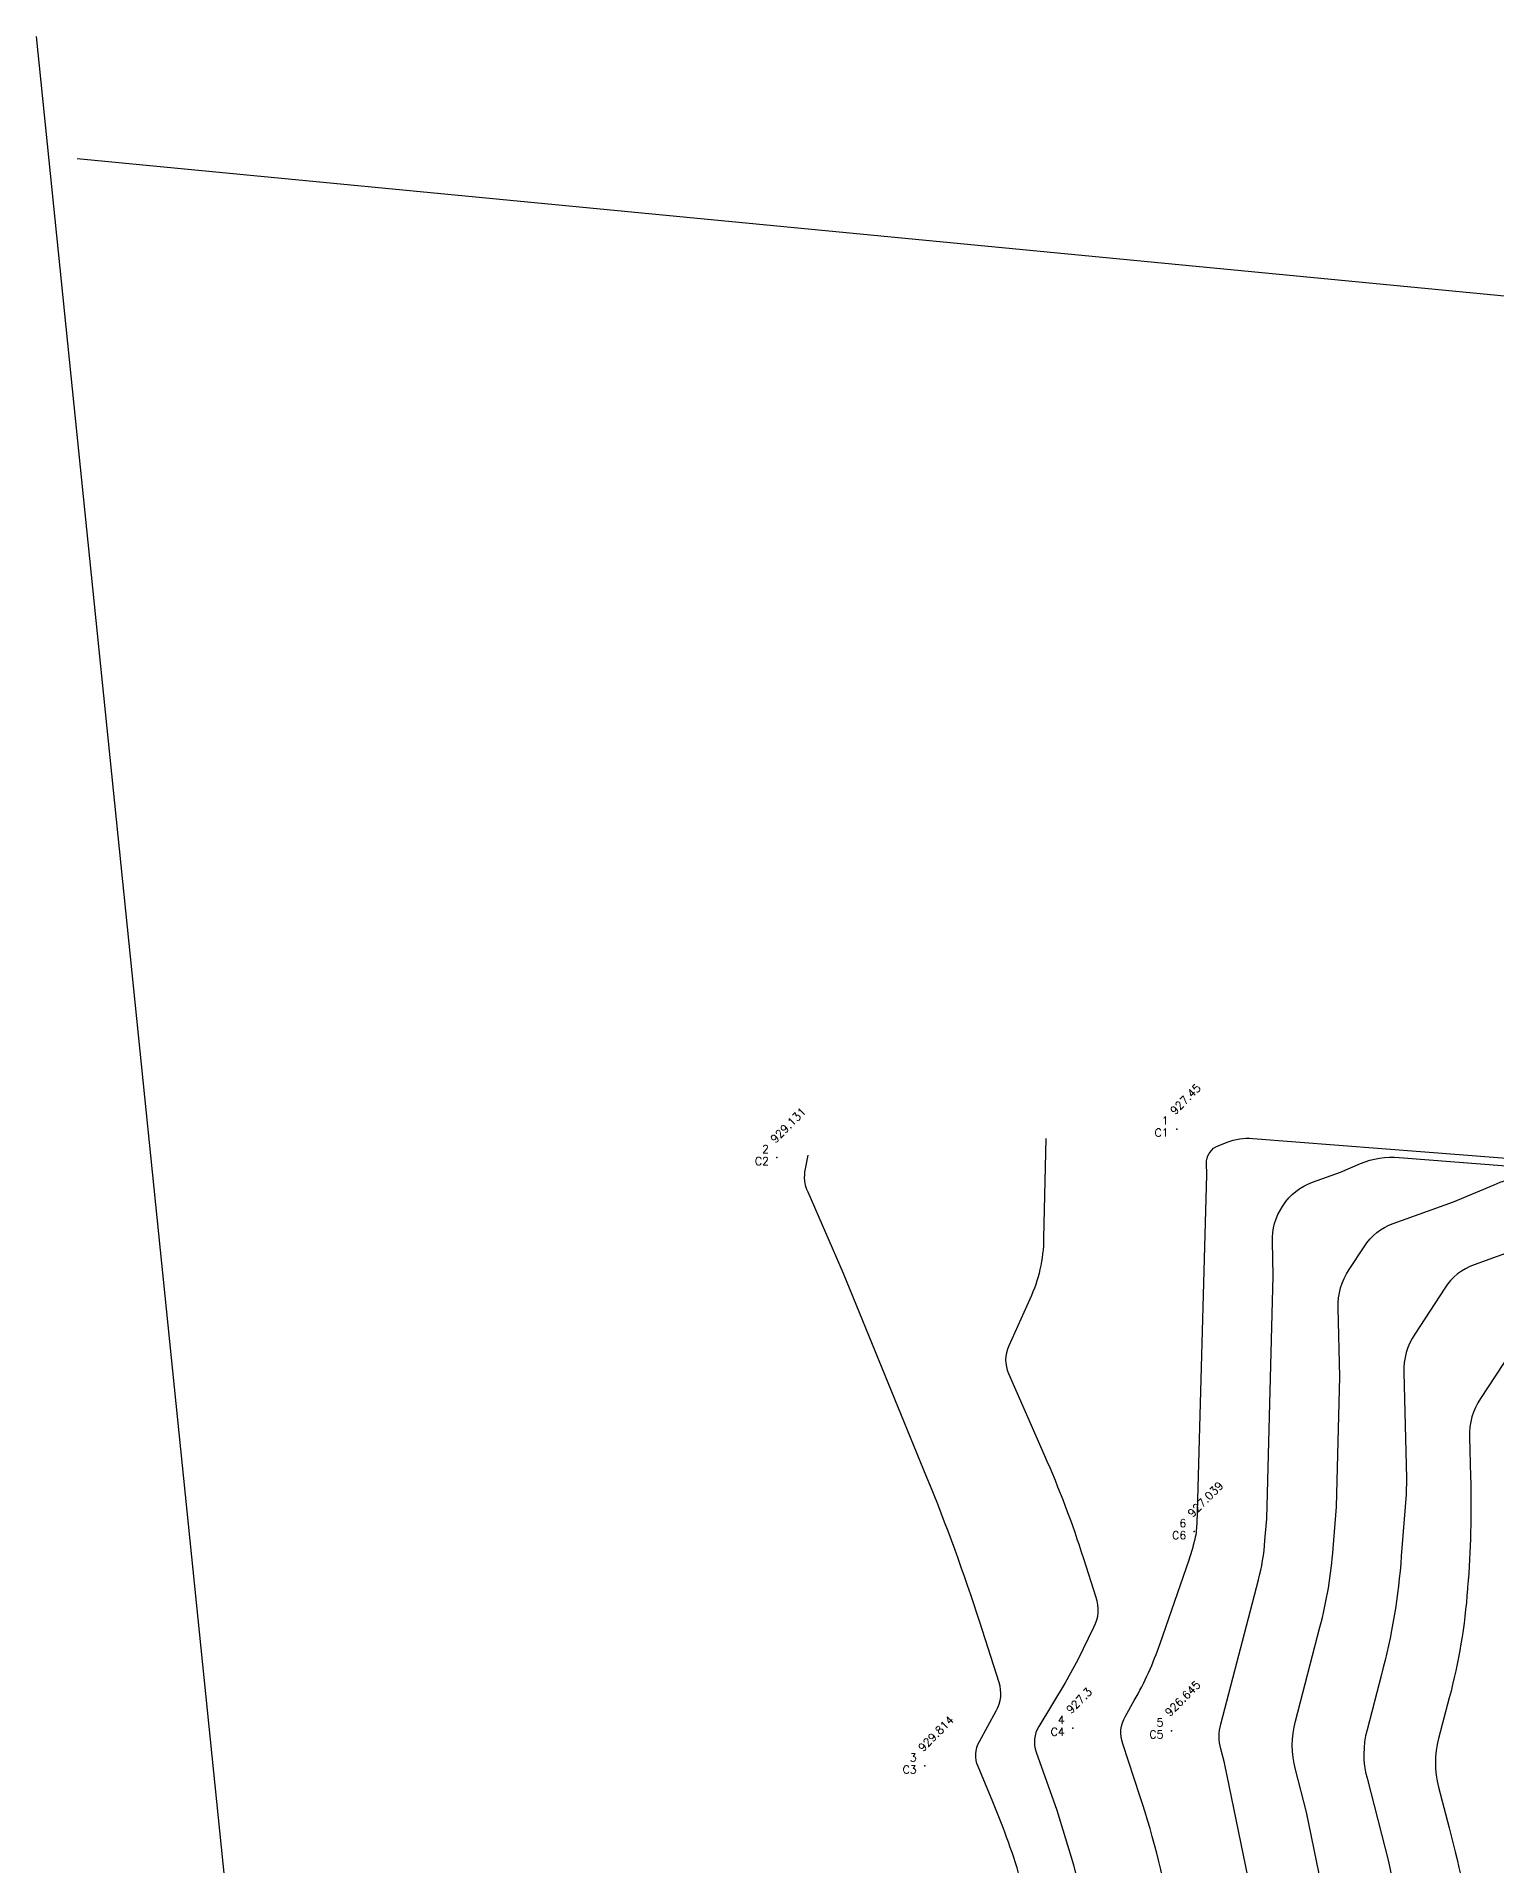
# Model space of a CAD drawing. Header units: millimetres. Extents: x 1478766 to 1478972, y 824433 to 824682.
# Drawn here: x 1478765.9 to 1478811.5, y 824625.1 to 824682.2 of the extents above; entities that cross this region are included whole.
import ezdxf
from ezdxf.enums import TextEntityAlignment as Align

# ---------------------------------------------------------------- set-up
doc = ezdxf.new("R2010")
doc.units = ezdxf.units.MM
for name, color, linetype in [('Boundary', 6, 'Continuous'), ('Contour', 4, 'Continuous'), ('Index_Contour', 8, 'Continuous'), ('Points', 7, 'Continuous'), ('Points-ELV', 6, 'Continuous'), ('Points-NUM', 4, 'Continuous'), ('Points-TXT', 3, 'Continuous')]:
    doc.layers.add(name, color=color, linetype=linetype)
doc.styles.add('romans', font='romans.shx')

# ---------------------------------------------------------------- blocks, each defined once
blk = doc.blocks.new('POINTS')
at = {"layer": 'Points'}
blk.add_line((0, 0), (0, 0), dxfattribs=at)
blk.add_point((0, 0), dxfattribs=at)
at = {"layer": 'Points-ELV', "style": 'romans'}
blk.add_attdef('ELEV', text='', height=1, rotation=45, dxfattribs=at).set_placement((0, 0), align=Align.BOTTOM_LEFT)
at = {"layer": 'Points-NUM', "style": 'romans'}
blk.add_attdef('PTNUM', text='', height=1, dxfattribs=at).set_placement((0, 0), align=Align.BOTTOM_RIGHT)
at = {"layer": 'Points-TXT', "style": 'romans'}
blk.add_attdef('DESC', text='', height=1, dxfattribs=at).set_placement((0, 0), align=Align.BOTTOM_RIGHT)

msp = doc.modelspace()

# ---------------------------------------------------------------- linework, layer by layer
at = {"layer": 'Boundary'}
msp.add_polyline3d([(1478767.16, 824678.427, 0), (1478971.674, 824658.75, 0), (1478878.309, 824433.417, 0), (1478784.308, 824501.969, 0), (1478765.89, 824682.235, 0)], dxfattribs=at)
at = {"layer": 'Contour'}
for points, elevation in [([(1478797.418, 824647.82), (1478797.348, 824644.703, -0.105632), (1478796.917, 824642.8), (1478796.257, 824641.335, 0.220469), (1478796.253, 824640.473), (1478797.365, 824637.936, -0.026953), (1478798.59, 824634.699), (1478798.978, 824633.493, -0.201821), (1478798.909, 824632.538), (1478798.418, 824631.533), (1478798.019, 824630.815), (1478797.197, 824629.45, 0.232893), (1478797.117, 824628.648), (1478797.76, 824626.841), (1478798.276, 824625.127), (1478799.517, 824619.999)], 928), ([(1478801.352, 824623.147, 0.043378), (1478800.353, 824627.284), (1478799.816, 824628.911, -0.220318), (1478799.9, 824629.769), (1478800.177, 824630.257, 0.048303), (1478800.984, 824632.041), (1478801.89, 824634.66, 0.020641), (1478802.05, 824635.188), (1478802.063, 824635.236, 0.059952), (1478802.14, 824635.779), (1478802.44, 824646.689), (1478802.431, 824647.034, -0.159513), (1478802.519, 824647.346), (1478802.547, 824647.388, -0.163793), (1478802.798, 824647.592), (1478803.076, 824647.7, -0.11825), (1478803.883, 824647.819), (1478809.259, 824647.399), (1478897.635, 824640.536), (1478915.775, 824639.14, -0.265236)], 927), ([(1478796.661, 824624.542, 0.030451), (1478795.758, 824627.1), (1478795.298, 824628.196, -0.237561), (1478795.34, 824628.981), (1478795.868, 824629.939, 0.214775), (1478795.953, 824630.825), (1478795.349, 824632.706, 0.020278), (1478793.701, 824637.231), (1478791.1, 824643.601), (1478789.987, 824646.14, -0.159904), (1478789.907, 824646.867), (1478789.99, 824647.292)], 929), ([(1478805.274, 824617.24), (1478802.994, 824628.318), (1478802.881, 824628.752, -0.134141), (1478802.881, 824629.522), (1478804.054, 824634.026, 0.046745), (1478804.261, 824635.258), (1478804.314, 824635.934), (1478804.521, 824643.528), (1478804.494, 824644.586, -0.159513), (1478804.808, 824645.694), (1478804.829, 824645.726, -0.170059), (1478805.744, 824646.449), (1478806.618, 824646.765), (1478807.246, 824647.03, -0.125629), (1478808.456, 824647.225), (1478826.493, 824645.817), (1478886.517, 824641.156), (1478911.29, 824639.249, -0.265236)], 926), ([(1478902.362, 824639.464), (1478864.28, 824642.395), (1478860.962, 824642.652), (1478817.383, 824646.055, 0.125629), (1478815.78, 824645.796), (1478813.674, 824644.909), (1478810.795, 824643.869, 0.170059), (1478809.881, 824643.146), (1478808.941, 824641.708, 0.159513), (1478808.598, 824640.503), (1478808.683, 824637.208), (1478808.669, 824636.698), (1478808.52, 824634.77, -0.046745), (1478807.899, 824631.07), (1478807.45, 824629.346, 0.134141), (1478807.449, 824627.832), (1478808.124, 824625.23), (1478808.702, 824622.422)], 924), ([(1478900.325, 824622.491), (1478899.927, 824625.497), (1478899.324, 824630.373, -0.025778), (1478898.92, 824635.809), (1478898.862, 824638.074, 0.122055), (1478898.609, 824639.04), (1478898.527, 824639.194, 0.265236), (1478897.957, 824639.567), (1478862.656, 824642.284), (1478821.745, 824645.478, 0.125629), (1478820.142, 824645.219), (1478817.201, 824643.981), (1478813.321, 824642.579, 0.170059), (1478812.406, 824641.855), (1478810.992, 824639.693, 0.159513), (1478810.65, 824638.488), (1478810.682, 824637.257, -0.027246), (1478810.592, 824633.799), (1478810.588, 824633.749, -0.046745), (1478810.018, 824630.346), (1478809.686, 824629.072, 0.134141), (1478809.685, 824627.558), (1478810.015, 824626.284, -0.025225), (1478810.853, 824622.278)], 923)]:
    msp.add_lwpolyline(points, format="xyb", dxfattribs=dict(at, elevation=elevation))
at = {"layer": 'Index_Contour', "elevation": 925}
msp.add_lwpolyline([(1478806.988, 824619.831), (1478805.559, 824626.774), (1478805.213, 824628.106, -0.134141), (1478805.214, 824629.62), (1478805.977, 824632.548, 0.046745), (1478806.39, 824635.014), (1478806.492, 824636.316), (1478806.602, 824640.368), (1478806.547, 824642.518, -0.159513), (1478806.889, 824643.723), (1478807.355, 824644.436, -0.170059), (1478808.27, 824645.159), (1478810.146, 824645.837), (1478811.419, 824646.373, -0.125629), (1478813.022, 824646.632), (1478843.728, 824644.235), (1478875.398, 824641.775), (1478906.804, 824639.358, -0.265236)], format="xyb", dxfattribs=at)

# ---------------------------------------------------------------- block references
at = {"layer": 'Points', "linetype": 'Continuous'}
ref = msp.add_blockref('POINTS', (1478801.503, 824648.111, 927.45), dxfattribs=at)
ref.add_attrib('PTNUM', '1', dxfattribs={"layer": 'Points-NUM', "height": 0.25, "style": 'romans'}).set_placement((1478801.253, 824648.174, 927.45), align=Align.BOTTOM_RIGHT)
ref.add_attrib('DESC', 'C1', dxfattribs={"layer": 'Points-TXT', "height": 0.25, "style": 'romans'}).set_placement((1478801.253, 824647.799, 927.45), align=Align.BOTTOM_RIGHT)
ref.add_attrib('ELEV', '927.45', dxfattribs={"layer": 'Points-ELV', "height": 0.25, "rotation": 45, "style": 'romans'}).set_placement((1478801.503, 824648.486, 927.45), align=Align.BOTTOM_LEFT)
ref = msp.add_blockref('POINTS', (1478789.017, 824647.223, 929.131), dxfattribs=at)
ref.add_attrib('PTNUM', '2', dxfattribs={"layer": 'Points-NUM', "height": 0.25, "style": 'romans'}).set_placement((1478788.767, 824647.285, 929.131), align=Align.BOTTOM_RIGHT)
ref.add_attrib('DESC', 'C2', dxfattribs={"layer": 'Points-TXT', "height": 0.25, "style": 'romans'}).set_placement((1478788.767, 824646.91, 929.131), align=Align.BOTTOM_RIGHT)
ref.add_attrib('ELEV', '929.131', dxfattribs={"layer": 'Points-ELV', "height": 0.25, "rotation": 45, "style": 'romans'}).set_placement((1478789.017, 824647.598, 929.131), align=Align.BOTTOM_LEFT)
ref = msp.add_blockref('POINTS', (1478802.051, 824635.537, 927.039), dxfattribs=at)
ref.add_attrib('PTNUM', '6', dxfattribs={"layer": 'Points-NUM', "height": 0.25, "style": 'romans'}).set_placement((1478801.801, 824635.6, 927.039), align=Align.BOTTOM_RIGHT)
ref.add_attrib('DESC', 'C6', dxfattribs={"layer": 'Points-TXT', "height": 0.25, "style": 'romans'}).set_placement((1478801.801, 824635.225, 927.039), align=Align.BOTTOM_RIGHT)
ref.add_attrib('ELEV', '927.039', dxfattribs={"layer": 'Points-ELV', "height": 0.25, "rotation": 45, "style": 'romans'}).set_placement((1478802.051, 824635.912, 927.039), align=Align.BOTTOM_LEFT)
ref = msp.add_blockref('POINTS', (1478798.255, 824629.397, 927.3), dxfattribs=at)
ref.add_attrib('PTNUM', '4', dxfattribs={"layer": 'Points-NUM', "height": 0.25, "style": 'romans'}).set_placement((1478798.005, 824629.459, 927.3), align=Align.BOTTOM_RIGHT)
ref.add_attrib('DESC', 'C4', dxfattribs={"layer": 'Points-TXT', "height": 0.25, "style": 'romans'}).set_placement((1478798.005, 824629.084, 927.3), align=Align.BOTTOM_RIGHT)
ref.add_attrib('ELEV', '927.3', dxfattribs={"layer": 'Points-ELV', "height": 0.25, "rotation": 45, "style": 'romans'}).set_placement((1478798.255, 824629.772, 927.3), align=Align.BOTTOM_LEFT)
ref = msp.add_blockref('POINTS', (1478801.339, 824629.314, 926.645), dxfattribs=at)
ref.add_attrib('PTNUM', '5', dxfattribs={"layer": 'Points-NUM', "height": 0.25, "style": 'romans'}).set_placement((1478801.089, 824629.377, 926.645), align=Align.BOTTOM_RIGHT)
ref.add_attrib('DESC', 'C5', dxfattribs={"layer": 'Points-TXT', "height": 0.25, "style": 'romans'}).set_placement((1478801.089, 824629.002, 926.645), align=Align.BOTTOM_RIGHT)
ref.add_attrib('ELEV', '926.645', dxfattribs={"layer": 'Points-ELV', "height": 0.25, "rotation": 45, "style": 'romans'}).set_placement((1478801.339, 824629.689, 926.645), align=Align.BOTTOM_LEFT)
ref = msp.add_blockref('POINTS', (1478793.632, 824628.216, 929.814), dxfattribs=at)
ref.add_attrib('PTNUM', '3', dxfattribs={"layer": 'Points-NUM', "height": 0.25, "style": 'romans'}).set_placement((1478793.382, 824628.279, 929.814), align=Align.BOTTOM_RIGHT)
ref.add_attrib('DESC', 'C3', dxfattribs={"layer": 'Points-TXT', "height": 0.25, "style": 'romans'}).set_placement((1478793.382, 824627.904, 929.814), align=Align.BOTTOM_RIGHT)
ref.add_attrib('ELEV', '929.814', dxfattribs={"layer": 'Points-ELV', "height": 0.25, "rotation": 45, "style": 'romans'}).set_placement((1478793.632, 824628.591, 929.814), align=Align.BOTTOM_LEFT)

doc.saveas('drawing.dxf')
